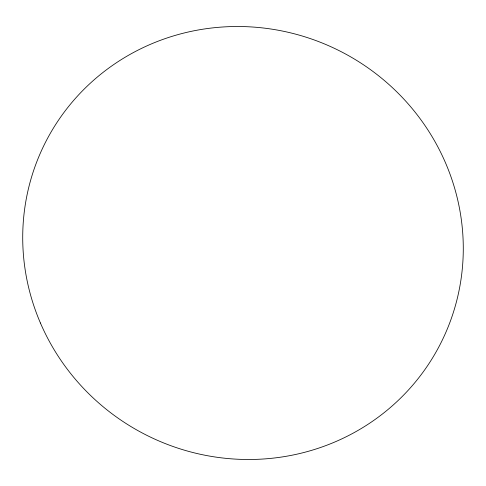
<?xml version="1.0" encoding="UTF-8"?>
<svg xmlns="http://www.w3.org/2000/svg" width="486" height="486" viewBox="0 0 486 486"><rect width="100%" height="100%" fill="white"/><g stroke="black" fill="none" stroke-linecap="round" stroke-linejoin="round"><path stroke-width="0.73" d="M40.423 323.002A221.707 215.031 27.7 0 0 419.224 377.215A221.707 215.031 27.7 0 0 269.353 28.783A221.707 215.031 27.7 0 0 40.423 323.002"/></g></svg>
